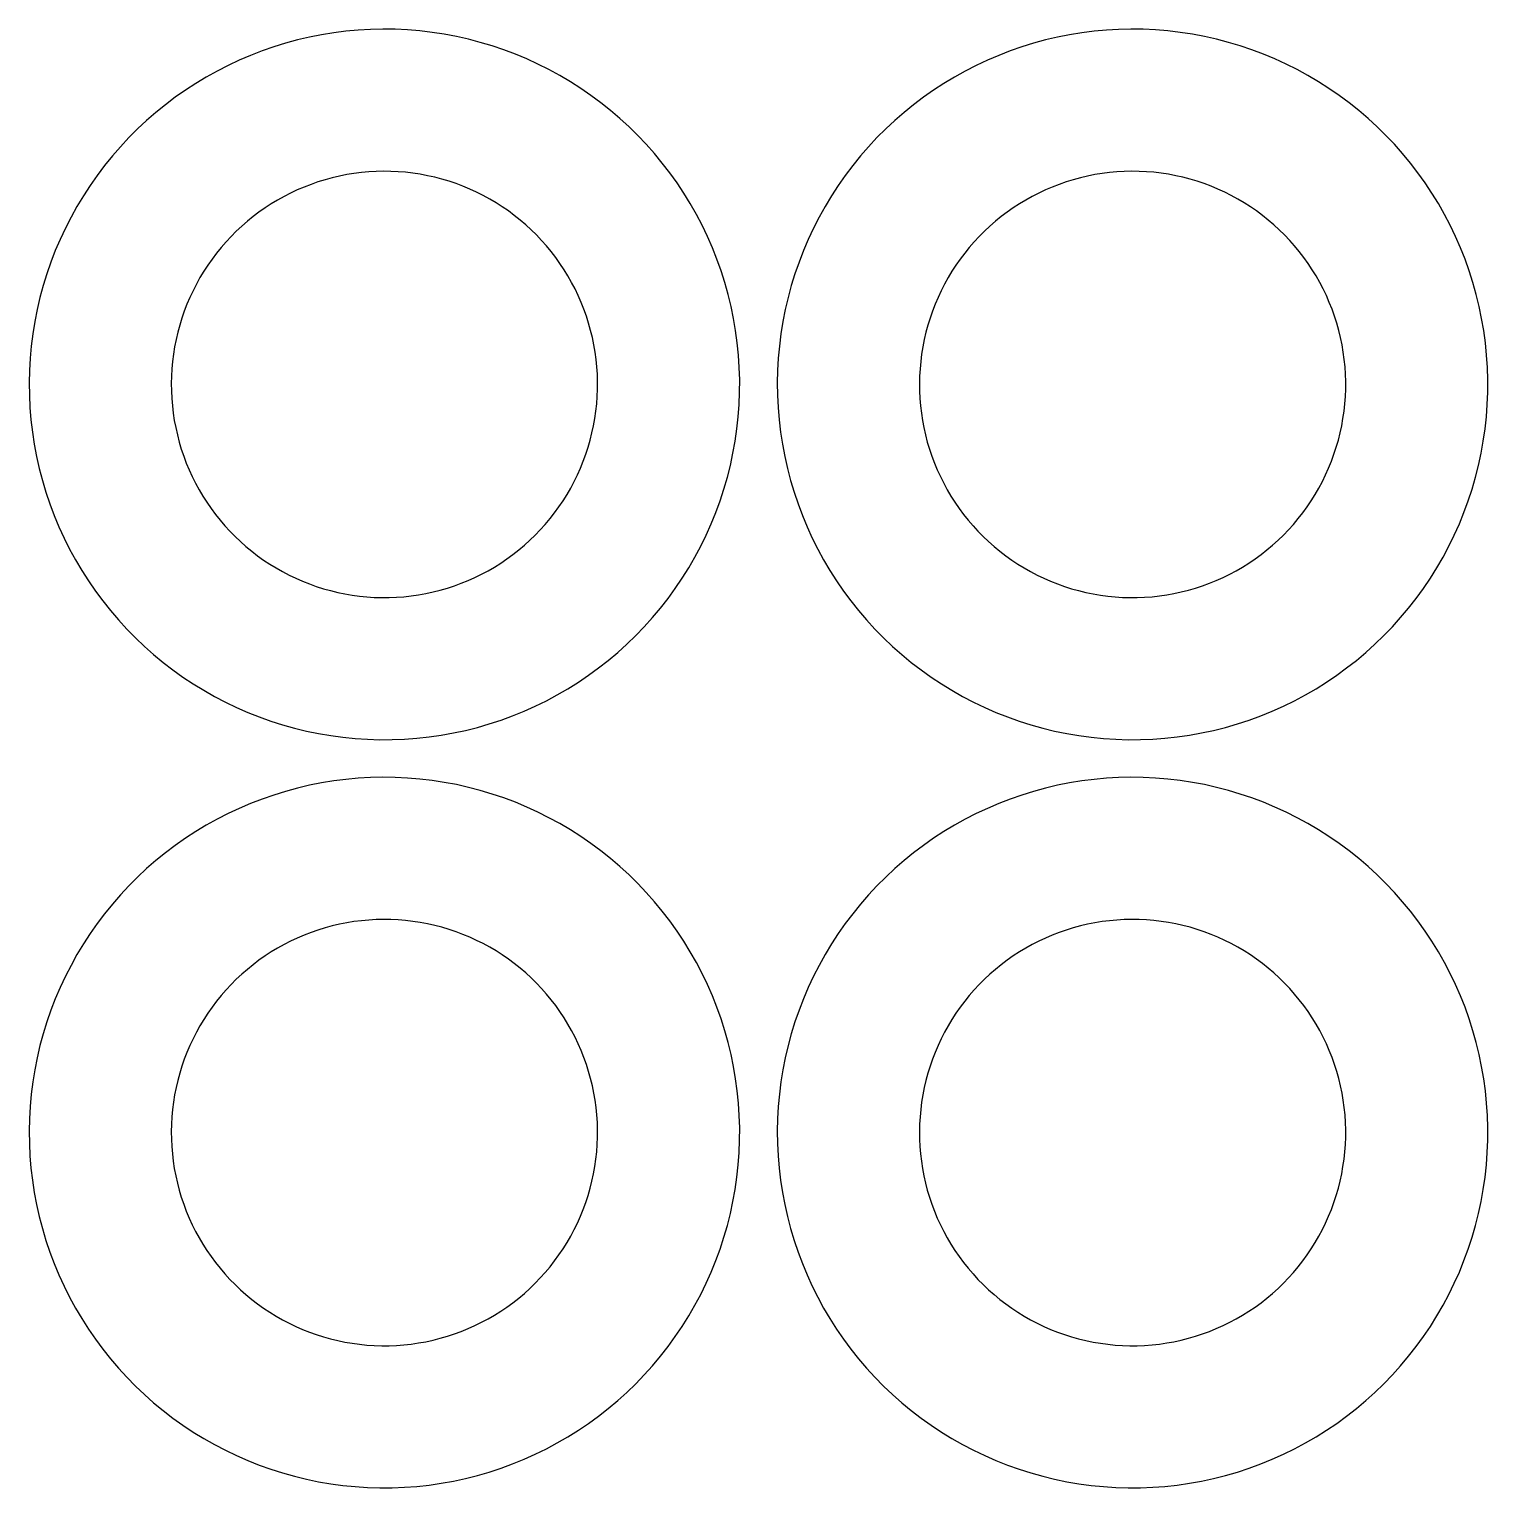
# Model space of a CAD drawing. Header units: millimetres. Extents: x 3894.9 to 3935.9, y 908 to 949.1.
import ezdxf

# ---------------------------------------------------------------- set-up
doc = ezdxf.new("R2010")
doc.units = ezdxf.units.MM
doc.header["$MEASUREMENT"] = 0
doc.layers.add('Laser$LaserCut1', color=1, linetype='Continuous', true_color=0xff0000)
doc.layers.add('Laser$LaserCut2', color=3, linetype='Continuous', true_color=0x00ff00)

msp = doc.modelspace()

# ---------------------------------------------------------------- linework, layer by layer
at = {"layer": 'Laser$LaserCut1'}
for points in [[(3903.429, 948.959), (3903.086, 948.903), (3902.745, 948.836), (3902.407, 948.757), (3902.072, 948.666), (3901.741, 948.564), (3901.413, 948.45), (3901.089, 948.324), (3900.77, 948.188), (3900.456, 948.041), (3900.147, 947.883), (3899.843, 947.714), (3899.546, 947.534), (3899.255, 947.345), (3898.971, 947.146), (3898.694, 946.936), (3898.424, 946.718), (3898.163, 946.49), (3897.909, 946.253), (3897.663, 946.008), (3897.427, 945.754), (3897.199, 945.492), (3896.98, 945.222), (3896.771, 944.945), (3896.572, 944.661), (3896.383, 944.37), (3896.203, 944.073), (3896.035, 943.769), (3895.877, 943.46), (3895.729, 943.146), (3895.593, 942.827), (3895.468, 942.503), (3895.354, 942.175), (3895.252, 941.843), (3895.161, 941.508), (3895.082, 941.17), (3895.015, 940.83), (3894.959, 940.487), (3894.916, 940.143), (3894.884, 939.797), (3894.865, 939.45), (3894.857, 939.103), (3894.862, 938.756), (3894.879, 938.409), (3894.907, 938.064), (3894.948, 937.719), (3895, 937.376), (3895.065, 937.035), (3895.141, 936.696), (3895.229, 936.36), (3895.329, 936.028), (3895.44, 935.699), (3895.562, 935.374), (3895.696, 935.054), (3895.84, 934.738), (3895.996, 934.428), (3896.162, 934.123), (3896.339, 933.824), (3896.525, 933.532), (3896.722, 933.246), (3896.929, 932.967), (3897.145, 932.695), (3897.371, 932.432), (3897.606, 932.176), (3897.849, 931.928), (3898.101, 931.689), (3898.361, 931.459), (3898.629, 931.238), (3898.904, 931.027), (3899.186, 930.825), (3899.476, 930.633), (3899.771, 930.452), (3900.073, 930.28), (3900.381, 930.119), (3900.694, 929.969), (3901.012, 929.83), (3901.335, 929.703), (3901.662, 929.586), (3901.992, 929.481), (3902.327, 929.387), (3902.664, 929.305), (3903.004, 929.235), (3903.346, 929.176), (3903.69, 929.13), (3904.035, 929.095), (3904.382, 929.073), (3904.729, 929.062), (3905.076, 929.064), (3905.423, 929.078), (3905.769, 929.103), (3906.114, 929.141), (3906.458, 929.19), (3906.799, 929.252), (3907.138, 929.325), (3907.475, 929.41), (3907.808, 929.507), (3908.138, 929.615), (3908.464, 929.735), (3908.786, 929.865), (3909.102, 930.007), (3909.414, 930.16), (3909.72, 930.324), (3910.021, 930.498), (3910.315, 930.682), (3910.602, 930.877), (3910.883, 931.081), (3911.156, 931.295), (3911.422, 931.518), (3911.68, 931.75), (3911.929, 931.992), (3912.171, 932.241), (3912.403, 932.499), (3912.626, 932.765), (3912.84, 933.039), (3913.044, 933.319), (3913.239, 933.607), (3913.423, 933.901), (3913.597, 934.201), (3913.76, 934.508), (3913.913, 934.819), (3914.055, 935.136), (3914.185, 935.458), (3914.305, 935.784), (3914.413, 936.114), (3914.509, 936.447), (3914.594, 936.784), (3914.668, 937.123), (3914.729, 937.465), (3914.778, 937.808), (3914.816, 938.153), (3914.841, 938.499), (3914.855, 938.846), (3914.856, 939.193), (3914.846, 939.54), (3914.823, 939.887), (3914.788, 940.232), (3914.742, 940.576), (3914.683, 940.918), (3914.613, 941.258), (3914.531, 941.595), (3914.437, 941.93), (3914.332, 942.26), (3914.215, 942.587), (3914.087, 942.91), (3913.948, 943.228), (3913.798, 943.541), (3913.637, 943.849), (3913.466, 944.15), (3913.284, 944.446), (3913.092, 944.735), (3912.89, 945.018), (3912.678, 945.293), (3912.457, 945.561), (3912.227, 945.82), (3911.988, 946.072), (3911.741, 946.315), (3911.485, 946.55), (3911.221, 946.775), (3910.949, 946.992), (3910.67, 947.198), (3910.384, 947.395), (3910.092, 947.582), (3909.793, 947.759), (3909.488, 947.925), (3909.178, 948.08), (3908.862, 948.225), (3908.542, 948.358), (3908.217, 948.48), (3907.888, 948.591), (3907.555, 948.691), (3907.22, 948.779), (3906.881, 948.855), (3906.54, 948.919), (3906.197, 948.971), (3905.852, 949.012), (3905.506, 949.04), (3905.159, 949.057), (3904.812, 949.061), (3904.465, 949.054), (3904.119, 949.034), (3903.773, 949.003), (3903.429, 948.959)], [(3924.487, 948.959), (3924.144, 948.903), (3923.803, 948.836), (3923.466, 948.757), (3923.131, 948.666), (3922.799, 948.564), (3922.471, 948.45), (3922.147, 948.324), (3921.828, 948.188), (3921.514, 948.041), (3921.205, 947.883), (3920.901, 947.714), (3920.604, 947.534), (3920.313, 947.345), (3920.029, 947.146), (3919.752, 946.936), (3919.483, 946.718), (3919.221, 946.49), (3918.967, 946.253), (3918.721, 946.008), (3918.485, 945.754), (3918.257, 945.492), (3918.038, 945.222), (3917.829, 944.945), (3917.63, 944.661), (3917.441, 944.37), (3917.262, 944.073), (3917.093, 943.769), (3916.935, 943.46), (3916.787, 943.146), (3916.651, 942.827), (3916.526, 942.503), (3916.412, 942.175), (3916.31, 941.843), (3916.219, 941.508), (3916.14, 941.17), (3916.073, 940.83), (3916.017, 940.487), (3915.974, 940.143), (3915.942, 939.797), (3915.923, 939.45), (3915.915, 939.103), (3915.92, 938.756), (3915.937, 938.409), (3915.965, 938.064), (3916.006, 937.719), (3916.059, 937.376), (3916.123, 937.035), (3916.199, 936.696), (3916.287, 936.36), (3916.387, 936.028), (3916.498, 935.699), (3916.62, 935.374), (3916.754, 935.054), (3916.898, 934.738), (3917.054, 934.428), (3917.22, 934.123), (3917.397, 933.824), (3917.584, 933.532), (3917.781, 933.246), (3917.987, 932.967), (3918.204, 932.695), (3918.429, 932.432), (3918.664, 932.176), (3918.907, 931.928), (3919.159, 931.689), (3919.419, 931.459), (3919.687, 931.238), (3919.962, 931.027), (3920.244, 930.825), (3920.534, 930.633), (3920.829, 930.452), (3921.131, 930.28), (3921.439, 930.119), (3921.752, 929.969), (3922.07, 929.83), (3922.393, 929.703), (3922.72, 929.586), (3923.05, 929.481), (3923.385, 929.387), (3923.722, 929.305), (3924.062, 929.235), (3924.404, 929.176), (3924.748, 929.13), (3925.094, 929.095), (3925.44, 929.073), (3925.787, 929.062), (3926.134, 929.064), (3926.481, 929.078), (3926.827, 929.103), (3927.172, 929.141), (3927.516, 929.19), (3927.857, 929.252), (3928.197, 929.325), (3928.533, 929.41), (3928.867, 929.507), (3929.196, 929.615), (3929.522, 929.735), (3929.844, 929.865), (3930.161, 930.007), (3930.472, 930.16), (3930.778, 930.324), (3931.079, 930.498), (3931.373, 930.682), (3931.66, 930.877), (3931.941, 931.081), (3932.214, 931.295), (3932.48, 931.518), (3932.738, 931.75), (3932.988, 931.992), (3933.229, 932.241), (3933.461, 932.499), (3933.684, 932.765), (3933.898, 933.039), (3934.102, 933.319), (3934.297, 933.607), (3934.481, 933.901), (3934.655, 934.201), (3934.818, 934.508), (3934.971, 934.819), (3935.113, 935.136), (3935.243, 935.458), (3935.363, 935.784), (3935.471, 936.114), (3935.568, 936.447), (3935.652, 936.784), (3935.726, 937.123), (3935.787, 937.465), (3935.837, 937.808), (3935.874, 938.153), (3935.9, 938.499), (3935.913, 938.846), (3935.915, 939.193), (3935.904, 939.54), (3935.881, 939.887), (3935.847, 940.232), (3935.8, 940.576), (3935.741, 940.918), (3935.671, 941.258), (3935.589, 941.595), (3935.495, 941.93), (3935.39, 942.26), (3935.273, 942.587), (3935.145, 942.91), (3935.006, 943.228), (3934.856, 943.541), (3934.695, 943.849), (3934.524, 944.15), (3934.342, 944.446), (3934.15, 944.735), (3933.948, 945.018), (3933.736, 945.293), (3933.516, 945.561), (3933.285, 945.82), (3933.046, 946.072), (3932.799, 946.315), (3932.543, 946.55), (3932.279, 946.775), (3932.007, 946.992), (3931.728, 947.198), (3931.443, 947.395), (3931.15, 947.582), (3930.851, 947.759), (3930.546, 947.925), (3930.236, 948.08), (3929.92, 948.225), (3929.6, 948.358), (3929.275, 948.48), (3928.946, 948.591), (3928.614, 948.691), (3928.278, 948.779), (3927.939, 948.855), (3927.598, 948.919), (3927.255, 948.971), (3926.91, 949.012), (3926.564, 949.04), (3926.217, 949.057), (3925.87, 949.061), (3925.523, 949.054), (3925.177, 949.034), (3924.831, 949.003), (3924.487, 948.959)], [(3903.429, 927.901), (3903.086, 927.845), (3902.745, 927.778), (3902.407, 927.699), (3902.072, 927.608), (3901.741, 927.505), (3901.413, 927.391), (3901.089, 927.266), (3900.77, 927.13), (3900.456, 926.983), (3900.147, 926.824), (3899.843, 926.656), (3899.546, 926.476), (3899.255, 926.287), (3898.971, 926.087), (3898.694, 925.878), (3898.424, 925.66), (3898.163, 925.432), (3897.909, 925.195), (3897.663, 924.949), (3897.427, 924.696), (3897.199, 924.434), (3896.98, 924.164), (3896.771, 923.887), (3896.572, 923.603), (3896.383, 923.312), (3896.203, 923.014), (3896.035, 922.711), (3895.877, 922.402), (3895.729, 922.088), (3895.593, 921.768), (3895.468, 921.445), (3895.354, 921.117), (3895.252, 920.785), (3895.161, 920.45), (3895.082, 920.112), (3895.015, 919.771), (3894.959, 919.429), (3894.916, 919.084), (3894.884, 918.739), (3894.865, 918.392), (3894.857, 918.045), (3894.862, 917.698), (3894.879, 917.351), (3894.907, 917.005), (3894.948, 916.661), (3895, 916.318), (3895.065, 915.976), (3895.141, 915.638), (3895.229, 915.302), (3895.329, 914.969), (3895.44, 914.641), (3895.562, 914.316), (3895.696, 913.995), (3895.84, 913.68), (3895.996, 913.369), (3896.162, 913.065), (3896.339, 912.766), (3896.525, 912.473), (3896.722, 912.188), (3896.929, 911.909), (3897.145, 911.637), (3897.371, 911.373), (3897.606, 911.118), (3897.849, 910.87), (3898.101, 910.631), (3898.361, 910.401), (3898.629, 910.18), (3898.904, 909.969), (3899.186, 909.767), (3899.476, 909.575), (3899.771, 909.393), (3900.073, 909.222), (3900.381, 909.061), (3900.694, 908.911), (3901.012, 908.772), (3901.335, 908.644), (3901.662, 908.528), (3901.992, 908.423), (3902.327, 908.329), (3902.664, 908.247), (3903.004, 908.177), (3903.346, 908.118), (3903.69, 908.072), (3904.035, 908.037), (3904.382, 908.015), (3904.729, 908.004), (3905.076, 908.006), (3905.423, 908.019), (3905.769, 908.045), (3906.114, 908.083), (3906.458, 908.132), (3906.799, 908.194), (3907.138, 908.267), (3907.475, 908.352), (3907.808, 908.449), (3908.138, 908.557), (3908.464, 908.677), (3908.786, 908.807), (3909.102, 908.949), (3909.414, 909.102), (3909.72, 909.266), (3910.021, 909.44), (3910.315, 909.624), (3910.602, 909.818), (3910.883, 910.023), (3911.156, 910.237), (3911.422, 910.46), (3911.68, 910.692), (3911.929, 910.934), (3912.171, 911.183), (3912.403, 911.441), (3912.626, 911.707), (3912.84, 911.98), (3913.044, 912.261), (3913.239, 912.549), (3913.423, 912.843), (3913.597, 913.143), (3913.76, 913.45), (3913.913, 913.761), (3914.055, 914.078), (3914.185, 914.4), (3914.305, 914.726), (3914.413, 915.056), (3914.509, 915.389), (3914.594, 915.725), (3914.668, 916.065), (3914.729, 916.406), (3914.778, 916.75), (3914.816, 917.095), (3914.841, 917.441), (3914.855, 917.788), (3914.856, 918.135), (3914.846, 918.482), (3914.823, 918.829), (3914.788, 919.174), (3914.742, 919.518), (3914.683, 919.86), (3914.613, 920.2), (3914.531, 920.537), (3914.437, 920.872), (3914.332, 921.202), (3914.215, 921.529), (3914.087, 921.852), (3913.948, 922.17), (3913.798, 922.483), (3913.637, 922.79), (3913.466, 923.092), (3913.284, 923.388), (3913.092, 923.677), (3912.89, 923.96), (3912.678, 924.235), (3912.457, 924.502), (3912.227, 924.762), (3911.988, 925.014), (3911.741, 925.257), (3911.485, 925.492), (3911.221, 925.717), (3910.949, 925.934), (3910.67, 926.14), (3910.384, 926.337), (3910.092, 926.524), (3909.793, 926.7), (3909.488, 926.867), (3909.178, 927.022), (3908.862, 927.166), (3908.542, 927.3), (3908.217, 927.422), (3907.888, 927.533), (3907.555, 927.633), (3907.22, 927.72), (3906.881, 927.797), (3906.54, 927.861), (3906.197, 927.913), (3905.852, 927.954), (3905.506, 927.982), (3905.159, 927.999), (3904.812, 928.003), (3904.465, 927.996), (3904.119, 927.976), (3903.773, 927.944), (3903.429, 927.901)], [(3924.487, 927.901), (3924.144, 927.845), (3923.803, 927.778), (3923.466, 927.699), (3923.131, 927.608), (3922.799, 927.505), (3922.471, 927.391), (3922.147, 927.266), (3921.828, 927.13), (3921.514, 926.983), (3921.205, 926.824), (3920.901, 926.656), (3920.604, 926.476), (3920.313, 926.287), (3920.029, 926.087), (3919.752, 925.878), (3919.483, 925.66), (3919.221, 925.432), (3918.967, 925.195), (3918.721, 924.949), (3918.485, 924.696), (3918.257, 924.434), (3918.038, 924.164), (3917.829, 923.887), (3917.63, 923.603), (3917.441, 923.312), (3917.262, 923.014), (3917.093, 922.711), (3916.935, 922.402), (3916.787, 922.088), (3916.651, 921.768), (3916.526, 921.445), (3916.412, 921.117), (3916.31, 920.785), (3916.219, 920.45), (3916.14, 920.112), (3916.073, 919.771), (3916.017, 919.429), (3915.974, 919.084), (3915.942, 918.739), (3915.923, 918.392), (3915.915, 918.045), (3915.92, 917.698), (3915.937, 917.351), (3915.965, 917.005), (3916.006, 916.661), (3916.059, 916.318), (3916.123, 915.976), (3916.199, 915.638), (3916.287, 915.302), (3916.387, 914.969), (3916.498, 914.641), (3916.62, 914.316), (3916.754, 913.995), (3916.898, 913.68), (3917.054, 913.369), (3917.22, 913.065), (3917.397, 912.766), (3917.584, 912.473), (3917.781, 912.188), (3917.987, 911.909), (3918.204, 911.637), (3918.429, 911.373), (3918.664, 911.118), (3918.907, 910.87), (3919.159, 910.631), (3919.419, 910.401), (3919.687, 910.18), (3919.962, 909.969), (3920.244, 909.767), (3920.534, 909.575), (3920.829, 909.393), (3921.131, 909.222), (3921.439, 909.061), (3921.752, 908.911), (3922.07, 908.772), (3922.393, 908.644), (3922.72, 908.528), (3923.05, 908.423), (3923.385, 908.329), (3923.722, 908.247), (3924.062, 908.177), (3924.404, 908.118), (3924.748, 908.072), (3925.094, 908.037), (3925.44, 908.015), (3925.787, 908.004), (3926.134, 908.006), (3926.481, 908.019), (3926.827, 908.045), (3927.172, 908.083), (3927.516, 908.132), (3927.857, 908.194), (3928.197, 908.267), (3928.533, 908.352), (3928.867, 908.449), (3929.196, 908.557), (3929.522, 908.677), (3929.844, 908.807), (3930.161, 908.949), (3930.472, 909.102), (3930.778, 909.266), (3931.079, 909.44), (3931.373, 909.624), (3931.66, 909.818), (3931.941, 910.023), (3932.214, 910.237), (3932.48, 910.46), (3932.738, 910.692), (3932.988, 910.934), (3933.229, 911.183), (3933.461, 911.441), (3933.684, 911.707), (3933.898, 911.98), (3934.102, 912.261), (3934.297, 912.549), (3934.481, 912.843), (3934.655, 913.143), (3934.818, 913.45), (3934.971, 913.761), (3935.113, 914.078), (3935.243, 914.4), (3935.363, 914.726), (3935.471, 915.056), (3935.568, 915.389), (3935.652, 915.725), (3935.726, 916.065), (3935.787, 916.406), (3935.837, 916.75), (3935.874, 917.095), (3935.9, 917.441), (3935.913, 917.788), (3935.915, 918.135), (3935.904, 918.482), (3935.881, 918.829), (3935.847, 919.174), (3935.8, 919.518), (3935.741, 919.86), (3935.671, 920.2), (3935.589, 920.537), (3935.495, 920.872), (3935.39, 921.202), (3935.273, 921.529), (3935.145, 921.852), (3935.006, 922.17), (3934.856, 922.483), (3934.695, 922.79), (3934.524, 923.092), (3934.342, 923.388), (3934.15, 923.677), (3933.948, 923.96), (3933.736, 924.235), (3933.516, 924.502), (3933.285, 924.762), (3933.046, 925.014), (3932.799, 925.257), (3932.543, 925.492), (3932.279, 925.717), (3932.007, 925.934), (3931.728, 926.14), (3931.443, 926.337), (3931.15, 926.524), (3930.851, 926.7), (3930.546, 926.867), (3930.236, 927.022), (3929.92, 927.166), (3929.6, 927.3), (3929.275, 927.422), (3928.946, 927.533), (3928.614, 927.633), (3928.278, 927.72), (3927.939, 927.797), (3927.598, 927.861), (3927.255, 927.913), (3926.91, 927.954), (3926.564, 927.982), (3926.217, 927.999), (3925.87, 928.003), (3925.523, 927.996), (3925.177, 927.976), (3924.831, 927.944), (3924.487, 927.901)]]:
    msp.add_lwpolyline(points, dxfattribs=at)
at = {"layer": 'Laser$LaserCut2'}
for points in [[(3904, 945), (3903.794, 944.967), (3903.59, 944.926), (3903.387, 944.879), (3903.186, 944.824), (3902.987, 944.763), (3902.791, 944.694), (3902.596, 944.619), (3902.405, 944.537), (3902.216, 944.449), (3902.031, 944.354), (3901.849, 944.253), (3901.67, 944.145), (3901.496, 944.032), (3901.325, 943.912), (3901.159, 943.786), (3900.998, 943.655), (3900.84, 943.519), (3900.688, 943.376), (3900.541, 943.229), (3900.399, 943.077), (3900.262, 942.92), (3900.131, 942.758), (3900.006, 942.592), (3899.886, 942.421), (3899.772, 942.247), (3899.665, 942.068), (3899.564, 941.886), (3899.469, 941.701), (3899.381, 941.512), (3899.299, 941.321), (3899.224, 941.126), (3899.155, 940.93), (3899.094, 940.731), (3899.04, 940.529), (3898.992, 940.327), (3898.952, 940.122), (3898.918, 939.917), (3898.892, 939.71), (3898.873, 939.503), (3898.862, 939.295), (3898.857, 939.087), (3898.86, 938.878), (3898.87, 938.67), (3898.887, 938.463), (3898.912, 938.256), (3898.943, 938.05), (3898.982, 937.845), (3899.028, 937.642), (3899.08, 937.441), (3899.14, 937.241), (3899.207, 937.044), (3899.28, 936.849), (3899.36, 936.657), (3899.447, 936.467), (3899.54, 936.281), (3899.64, 936.098), (3899.746, 935.919), (3899.858, 935.744), (3899.976, 935.572), (3900.1, 935.405), (3900.23, 935.242), (3900.366, 935.084), (3900.506, 934.93), (3900.652, 934.782), (3900.803, 934.638), (3900.959, 934.5), (3901.12, 934.368), (3901.285, 934.241), (3901.455, 934.12), (3901.628, 934.005), (3901.806, 933.896), (3901.987, 933.793), (3902.171, 933.696), (3902.359, 933.606), (3902.55, 933.523), (3902.744, 933.446), (3902.94, 933.376), (3903.138, 933.313), (3903.339, 933.257), (3903.541, 933.208), (3903.745, 933.166), (3903.951, 933.13), (3904.157, 933.103), (3904.364, 933.082), (3904.572, 933.068), (3904.78, 933.062), (3904.988, 933.063), (3905.197, 933.071), (3905.404, 933.087), (3905.611, 933.109), (3905.817, 933.139), (3906.022, 933.176), (3906.226, 933.22), (3906.428, 933.271), (3906.628, 933.329), (3906.826, 933.394), (3907.021, 933.465), (3907.214, 933.544), (3907.404, 933.629), (3907.591, 933.721), (3907.775, 933.819), (3907.955, 933.923), (3908.132, 934.034), (3908.304, 934.151), (3908.473, 934.273), (3908.637, 934.402), (3908.796, 934.535), (3908.951, 934.675), (3909.101, 934.82), (3909.245, 934.969), (3909.385, 935.124), (3909.519, 935.284), (3909.647, 935.448), (3909.769, 935.616), (3909.886, 935.789), (3909.997, 935.965), (3910.101, 936.145), (3910.199, 936.329), (3910.291, 936.516), (3910.376, 936.706), (3910.454, 936.899), (3910.526, 937.095), (3910.591, 937.293), (3910.649, 937.493), (3910.699, 937.695), (3910.743, 937.898), (3910.78, 938.103), (3910.81, 938.31), (3910.832, 938.517), (3910.848, 938.724), (3910.856, 938.932), (3910.857, 939.141), (3910.85, 939.349), (3910.837, 939.557), (3910.816, 939.764), (3910.788, 939.97), (3910.753, 940.176), (3910.711, 940.38), (3910.661, 940.582), (3910.605, 940.782), (3910.542, 940.981), (3910.472, 941.177), (3910.395, 941.371), (3910.312, 941.561), (3910.222, 941.749), (3910.125, 941.934), (3910.022, 942.115), (3909.913, 942.292), (3909.798, 942.466), (3909.677, 942.635), (3909.55, 942.8), (3909.417, 942.961), (3909.279, 943.117), (3909.136, 943.268), (3908.987, 943.414), (3908.834, 943.555), (3908.675, 943.69), (3908.512, 943.82), (3908.345, 943.944), (3908.174, 944.062), (3907.998, 944.174), (3907.819, 944.28), (3907.636, 944.379), (3907.45, 944.473), (3907.26, 944.559), (3907.068, 944.639), (3906.873, 944.713), (3906.676, 944.779), (3906.476, 944.839), (3906.275, 944.892), (3906.071, 944.937), (3905.867, 944.976), (3905.661, 945.007), (3905.454, 945.032), (3905.246, 945.049), (3905.038, 945.059), (3904.83, 945.061), (3904.622, 945.057), (3904.414, 945.045), (3904.207, 945.026), (3904, 945)], [(3925.058, 945), (3924.853, 944.967), (3924.648, 944.926), (3924.445, 944.879), (3924.244, 944.824), (3924.045, 944.763), (3923.849, 944.694), (3923.654, 944.619), (3923.463, 944.537), (3923.274, 944.449), (3923.089, 944.354), (3922.907, 944.253), (3922.729, 944.145), (3922.554, 944.032), (3922.384, 943.912), (3922.217, 943.786), (3922.056, 943.655), (3921.899, 943.519), (3921.746, 943.376), (3921.599, 943.229), (3921.457, 943.077), (3921.32, 942.92), (3921.189, 942.758), (3921.064, 942.592), (3920.944, 942.421), (3920.831, 942.247), (3920.723, 942.068), (3920.622, 941.886), (3920.527, 941.701), (3920.439, 941.512), (3920.357, 941.321), (3920.282, 941.126), (3920.214, 940.93), (3920.152, 940.731), (3920.098, 940.529), (3920.05, 940.327), (3920.01, 940.122), (3919.977, 939.917), (3919.951, 939.71), (3919.932, 939.503), (3919.92, 939.295), (3919.915, 939.087), (3919.918, 938.878), (3919.928, 938.67), (3919.945, 938.463), (3919.97, 938.256), (3920.001, 938.05), (3920.04, 937.845), (3920.086, 937.642), (3920.138, 937.441), (3920.198, 937.241), (3920.265, 937.044), (3920.338, 936.849), (3920.418, 936.657), (3920.505, 936.467), (3920.598, 936.281), (3920.698, 936.098), (3920.804, 935.919), (3920.916, 935.744), (3921.034, 935.572), (3921.159, 935.405), (3921.288, 935.242), (3921.424, 935.084), (3921.564, 934.93), (3921.71, 934.782), (3921.862, 934.638), (3922.017, 934.5), (3922.178, 934.368), (3922.343, 934.241), (3922.513, 934.12), (3922.686, 934.005), (3922.864, 933.896), (3923.045, 933.793), (3923.23, 933.696), (3923.417, 933.606), (3923.608, 933.523), (3923.802, 933.446), (3923.998, 933.376), (3924.196, 933.313), (3924.397, 933.257), (3924.599, 933.208), (3924.803, 933.166), (3925.009, 933.13), (3925.215, 933.103), (3925.422, 933.082), (3925.63, 933.068), (3925.838, 933.062), (3926.047, 933.063), (3926.255, 933.071), (3926.462, 933.087), (3926.669, 933.109), (3926.876, 933.139), (3927.081, 933.176), (3927.284, 933.22), (3927.486, 933.271), (3927.686, 933.329), (3927.884, 933.394), (3928.079, 933.465), (3928.272, 933.544), (3928.462, 933.629), (3928.649, 933.721), (3928.833, 933.819), (3929.013, 933.923), (3929.19, 934.034), (3929.362, 934.151), (3929.531, 934.273), (3929.695, 934.402), (3929.854, 934.535), (3930.009, 934.675), (3930.159, 934.82), (3930.303, 934.969), (3930.443, 935.124), (3930.577, 935.284), (3930.705, 935.448), (3930.828, 935.616), (3930.944, 935.789), (3931.055, 935.965), (3931.159, 936.145), (3931.257, 936.329), (3931.349, 936.516), (3931.434, 936.706), (3931.512, 936.899), (3931.584, 937.095), (3931.649, 937.293), (3931.707, 937.493), (3931.758, 937.695), (3931.802, 937.898), (3931.838, 938.103), (3931.868, 938.31), (3931.891, 938.517), (3931.906, 938.724), (3931.914, 938.932), (3931.915, 939.141), (3931.908, 939.349), (3931.895, 939.557), (3931.874, 939.764), (3931.846, 939.97), (3931.811, 940.176), (3931.769, 940.38), (3931.72, 940.582), (3931.663, 940.782), (3931.6, 940.981), (3931.53, 941.177), (3931.453, 941.371), (3931.37, 941.561), (3931.28, 941.749), (3931.183, 941.934), (3931.08, 942.115), (3930.971, 942.292), (3930.856, 942.466), (3930.735, 942.635), (3930.608, 942.8), (3930.475, 942.961), (3930.337, 943.117), (3930.194, 943.268), (3930.045, 943.414), (3929.892, 943.555), (3929.734, 943.69), (3929.571, 943.82), (3929.403, 943.944), (3929.232, 944.062), (3929.056, 944.174), (3928.877, 944.28), (3928.694, 944.379), (3928.508, 944.473), (3928.318, 944.559), (3928.126, 944.639), (3927.931, 944.713), (3927.734, 944.779), (3927.534, 944.839), (3927.333, 944.892), (3927.13, 944.937), (3926.925, 944.976), (3926.719, 945.007), (3926.512, 945.032), (3926.305, 945.049), (3926.097, 945.059), (3925.888, 945.061), (3925.68, 945.057), (3925.472, 945.045), (3925.265, 945.026), (3925.058, 945)], [(3904, 923.942), (3903.794, 923.909), (3903.59, 923.868), (3903.387, 923.821), (3903.186, 923.766), (3902.987, 923.705), (3902.791, 923.636), (3902.596, 923.561), (3902.405, 923.479), (3902.216, 923.391), (3902.031, 923.296), (3901.849, 923.195), (3901.67, 923.087), (3901.496, 922.974), (3901.325, 922.854), (3901.159, 922.728), (3900.998, 922.597), (3900.84, 922.46), (3900.688, 922.318), (3900.541, 922.171), (3900.399, 922.019), (3900.262, 921.862), (3900.131, 921.7), (3900.006, 921.534), (3899.886, 921.363), (3899.772, 921.188), (3899.665, 921.01), (3899.564, 920.828), (3899.469, 920.643), (3899.381, 920.454), (3899.299, 920.262), (3899.224, 920.068), (3899.155, 919.871), (3899.094, 919.672), (3899.04, 919.471), (3898.992, 919.269), (3898.952, 919.064), (3898.918, 918.859), (3898.892, 918.652), (3898.873, 918.445), (3898.862, 918.237), (3898.857, 918.028), (3898.86, 917.82), (3898.87, 917.612), (3898.887, 917.405), (3898.912, 917.198), (3898.943, 916.992), (3898.982, 916.787), (3899.028, 916.584), (3899.08, 916.383), (3899.14, 916.183), (3899.207, 915.986), (3899.28, 915.791), (3899.36, 915.599), (3899.447, 915.409), (3899.54, 915.223), (3899.64, 915.04), (3899.746, 914.861), (3899.858, 914.685), (3899.976, 914.514), (3900.1, 914.347), (3900.23, 914.184), (3900.366, 914.025), (3900.506, 913.872), (3900.652, 913.723), (3900.803, 913.58), (3900.959, 913.442), (3901.12, 913.309), (3901.285, 913.183), (3901.455, 913.062), (3901.628, 912.946), (3901.806, 912.837), (3901.987, 912.735), (3902.171, 912.638), (3902.359, 912.548), (3902.55, 912.465), (3902.744, 912.388), (3902.94, 912.318), (3903.138, 912.255), (3903.339, 912.199), (3903.541, 912.15), (3903.745, 912.107), (3903.951, 912.072), (3904.157, 912.044), (3904.364, 912.024), (3904.572, 912.01), (3904.78, 912.004), (3904.988, 912.005), (3905.197, 912.013), (3905.404, 912.028), (3905.611, 912.051), (3905.817, 912.081), (3906.022, 912.118), (3906.226, 912.162), (3906.428, 912.213), (3906.628, 912.271), (3906.826, 912.336), (3907.021, 912.407), (3907.214, 912.486), (3907.404, 912.571), (3907.591, 912.663), (3907.775, 912.761), (3907.955, 912.865), (3908.132, 912.976), (3908.304, 913.092), (3908.473, 913.215), (3908.637, 913.343), (3908.796, 913.477), (3908.951, 913.617), (3909.101, 913.761), (3909.245, 913.911), (3909.385, 914.066), (3909.519, 914.226), (3909.647, 914.39), (3909.769, 914.558), (3909.886, 914.731), (3909.997, 914.907), (3910.101, 915.087), (3910.199, 915.271), (3910.291, 915.458), (3910.376, 915.648), (3910.454, 915.841), (3910.526, 916.037), (3910.591, 916.235), (3910.649, 916.435), (3910.699, 916.637), (3910.743, 916.84), (3910.78, 917.045), (3910.81, 917.251), (3910.832, 917.458), (3910.848, 917.666), (3910.856, 917.874), (3910.857, 918.083), (3910.85, 918.291), (3910.837, 918.499), (3910.816, 918.706), (3910.788, 918.912), (3910.753, 919.117), (3910.711, 919.321), (3910.661, 919.524), (3910.605, 919.724), (3910.542, 919.923), (3910.472, 920.119), (3910.395, 920.312), (3910.312, 920.503), (3910.222, 920.691), (3910.125, 920.876), (3910.022, 921.057), (3909.913, 921.234), (3909.798, 921.408), (3909.677, 921.577), (3909.55, 921.742), (3909.417, 921.903), (3909.279, 922.059), (3909.136, 922.21), (3908.987, 922.356), (3908.834, 922.496), (3908.675, 922.632), (3908.512, 922.762), (3908.345, 922.886), (3908.174, 923.004), (3907.998, 923.116), (3907.819, 923.222), (3907.636, 923.321), (3907.45, 923.414), (3907.26, 923.501), (3907.068, 923.581), (3906.873, 923.655), (3906.676, 923.721), (3906.476, 923.781), (3906.275, 923.834), (3906.071, 923.879), (3905.867, 923.918), (3905.661, 923.949), (3905.454, 923.974), (3905.246, 923.991), (3905.038, 924.001), (3904.83, 924.003), (3904.622, 923.999), (3904.414, 923.987), (3904.207, 923.968), (3904, 923.942)], [(3925.058, 923.942), (3924.853, 923.909), (3924.648, 923.868), (3924.445, 923.821), (3924.244, 923.766), (3924.045, 923.705), (3923.849, 923.636), (3923.654, 923.561), (3923.463, 923.479), (3923.274, 923.391), (3923.089, 923.296), (3922.907, 923.195), (3922.729, 923.087), (3922.554, 922.974), (3922.384, 922.854), (3922.217, 922.728), (3922.056, 922.597), (3921.899, 922.46), (3921.746, 922.318), (3921.599, 922.171), (3921.457, 922.019), (3921.32, 921.862), (3921.189, 921.7), (3921.064, 921.534), (3920.944, 921.363), (3920.831, 921.188), (3920.723, 921.01), (3920.622, 920.828), (3920.527, 920.643), (3920.439, 920.454), (3920.357, 920.262), (3920.282, 920.068), (3920.214, 919.871), (3920.152, 919.672), (3920.098, 919.471), (3920.05, 919.269), (3920.01, 919.064), (3919.977, 918.859), (3919.951, 918.652), (3919.932, 918.445), (3919.92, 918.237), (3919.915, 918.028), (3919.918, 917.82), (3919.928, 917.612), (3919.945, 917.405), (3919.97, 917.198), (3920.001, 916.992), (3920.04, 916.787), (3920.086, 916.584), (3920.138, 916.383), (3920.198, 916.183), (3920.265, 915.986), (3920.338, 915.791), (3920.418, 915.599), (3920.505, 915.409), (3920.598, 915.223), (3920.698, 915.04), (3920.804, 914.861), (3920.916, 914.685), (3921.034, 914.514), (3921.159, 914.347), (3921.288, 914.184), (3921.424, 914.025), (3921.564, 913.872), (3921.71, 913.723), (3921.862, 913.58), (3922.017, 913.442), (3922.178, 913.309), (3922.343, 913.183), (3922.513, 913.062), (3922.686, 912.946), (3922.864, 912.837), (3923.045, 912.735), (3923.23, 912.638), (3923.417, 912.548), (3923.608, 912.465), (3923.802, 912.388), (3923.998, 912.318), (3924.196, 912.255), (3924.397, 912.199), (3924.599, 912.15), (3924.803, 912.107), (3925.009, 912.072), (3925.215, 912.044), (3925.422, 912.024), (3925.63, 912.01), (3925.838, 912.004), (3926.047, 912.005), (3926.255, 912.013), (3926.462, 912.028), (3926.669, 912.051), (3926.876, 912.081), (3927.081, 912.118), (3927.284, 912.162), (3927.486, 912.213), (3927.686, 912.271), (3927.884, 912.336), (3928.079, 912.407), (3928.272, 912.486), (3928.462, 912.571), (3928.649, 912.663), (3928.833, 912.761), (3929.013, 912.865), (3929.19, 912.976), (3929.362, 913.092), (3929.531, 913.215), (3929.695, 913.343), (3929.854, 913.477), (3930.009, 913.617), (3930.159, 913.761), (3930.303, 913.911), (3930.443, 914.066), (3930.577, 914.226), (3930.705, 914.39), (3930.828, 914.558), (3930.944, 914.731), (3931.055, 914.907), (3931.159, 915.087), (3931.257, 915.271), (3931.349, 915.458), (3931.434, 915.648), (3931.512, 915.841), (3931.584, 916.037), (3931.649, 916.235), (3931.707, 916.435), (3931.758, 916.637), (3931.802, 916.84), (3931.838, 917.045), (3931.868, 917.251), (3931.891, 917.458), (3931.906, 917.666), (3931.914, 917.874), (3931.915, 918.083), (3931.908, 918.291), (3931.895, 918.499), (3931.874, 918.706), (3931.846, 918.912), (3931.811, 919.117), (3931.769, 919.321), (3931.72, 919.524), (3931.663, 919.724), (3931.6, 919.923), (3931.53, 920.119), (3931.453, 920.312), (3931.37, 920.503), (3931.28, 920.691), (3931.183, 920.876), (3931.08, 921.057), (3930.971, 921.234), (3930.856, 921.408), (3930.735, 921.577), (3930.608, 921.742), (3930.475, 921.903), (3930.337, 922.059), (3930.194, 922.21), (3930.045, 922.356), (3929.892, 922.496), (3929.734, 922.632), (3929.571, 922.762), (3929.403, 922.886), (3929.232, 923.004), (3929.056, 923.116), (3928.877, 923.222), (3928.694, 923.321), (3928.508, 923.414), (3928.318, 923.501), (3928.126, 923.581), (3927.931, 923.655), (3927.734, 923.721), (3927.534, 923.781), (3927.333, 923.834), (3927.13, 923.879), (3926.925, 923.918), (3926.719, 923.949), (3926.512, 923.974), (3926.305, 923.991), (3926.097, 924.001), (3925.888, 924.003), (3925.68, 923.999), (3925.472, 923.987), (3925.265, 923.968), (3925.058, 923.942)]]:
    msp.add_lwpolyline(points, dxfattribs=at)

doc.saveas('drawing.dxf')
